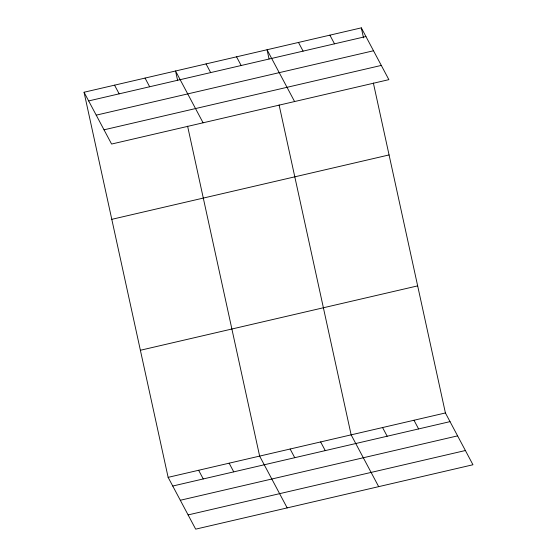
<?xml version="1.0" encoding="UTF-8"?>
<svg xmlns="http://www.w3.org/2000/svg" width="557" height="557" viewBox="0 0 557 557"><rect width="100%" height="100%" fill="white"/><g stroke="black" fill="none" stroke-linecap="round" stroke-linejoin="round"><path stroke-width="0.84" d="M84.044 92.246L361.326 27.85L388.87 79.651L111.588 144.047L84.044 92.246L168.13 477.349L195.674 529.15L472.956 464.754L445.412 412.953L373.371 83.035M88.66 100.928L365.942 36.532M96.229 115.153L373.51 50.764M104.02 129.816L381.301 65.42M111.797 219.333L389.071 154.937M140.385 350.262L417.666 285.873M168.13 477.349L445.412 412.953M172.747 486.031L450.028 421.635M180.315 500.263L457.596 435.866M188.106 514.919L465.387 450.522M329.897 35.147L334.513 43.829M298.475 42.443L303.092 51.126M294.59 101.548L267.047 49.747L269.059 58.945M236.551 56.828L241.167 65.51M413.99 420.25L418.599 428.932M206.048 63.909L210.664 72.591M382.562 427.553L387.178 436.228M203.089 122.798L175.546 70.997L177.558 80.194M378.676 486.651L351.14 434.85L279.099 104.925M145.05 78.077L149.659 86.76M320.637 441.931L325.253 450.613M114.547 85.158L119.163 93.841M290.134 449.019L294.75 457.694M287.175 507.9L259.632 456.099L187.598 126.174M229.136 463.18L233.752 471.863M198.633 470.268L203.249 478.943M361.326 27.85L363.519 37.883"/></g></svg>
